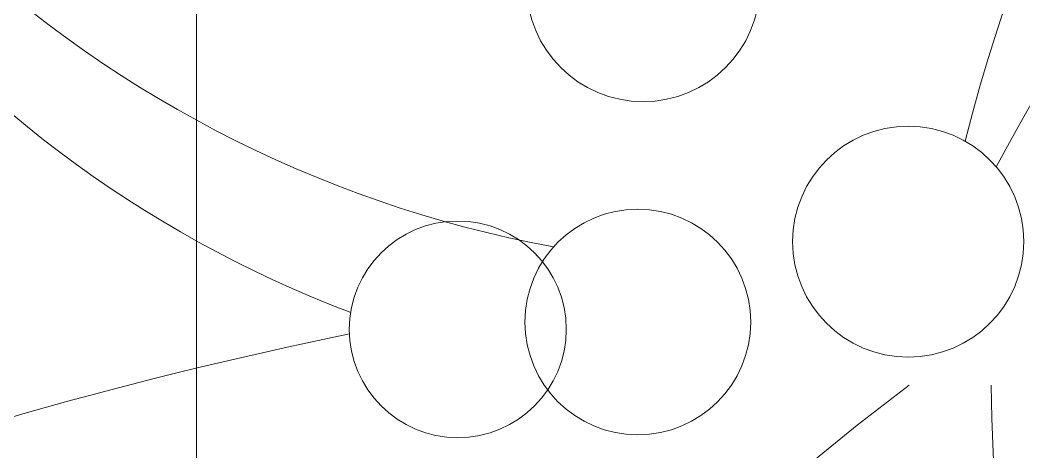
# Model space of a CAD drawing. Header units: millimetres. Extents: x 5359 to 218750, y -16347 to 109893.
# Drawn here: x 100225.4 to 100380.3, y 51680.2 to 51747 of the extents above; entities that cross this region are included whole.
import ezdxf

# ---------------------------------------------------------------- set-up
doc = ezdxf.new("R2010")
doc.units = ezdxf.units.MM
for name, color, linetype, lineweight in [('A-FLOR-PATT', 8, 'Continuous', 9), ('A-WALL', 113, 'Continuous', 9), ('G-IMPT', 8, 'Continuous', 9), ('L-PLNT', 71, 'Continuous', 9)]:
    doc.layers.add(name, color=color, linetype=linetype, lineweight=lineweight)

# ---------------------------------------------------------------- blocks, each defined once
blk = doc.blocks.new('CAY DUA VAN PHAT - CAY DUA VAN PHAT_dwg-2253781-TKCS_MB ĐỊNH VỊ CỔNG-HÀNG RÀO')
at = {"layer": 'G-IMPT'}
for centre, radius in [((672.09, 720.8), 35.68), ((592.84, 638.98), 35.99), ((696.93, 637.33), 34.85), ((699.2, 581.75), 33.48)]:
    blk.add_circle(centre, radius, dxfattribs=at)
for centre, radius, start, end in [((1228.07, 1817.95), 1216.67, 215.97087, 241.57597), ((779.81, 1288.74), 567.56, 199.0692, 255.8486), ((695.3, 1884.13), 1137.9, 271.06337, 304.27673), ((1382.22, 1223.79), 834.25, 217.05305, 261.06763), ((308.23, 679.24), 371.77, 282.004, 349.47), ((354.24, 677.65), 363.4, 274.943, 339.2141), ((2056.69, 827.62), 1384.56, 191.63825, 209.82735)]:
    blk.add_arc(centre, radius, start, end, dxfattribs=at)
blk = doc.blocks.new('CAY DUA VAN PHAT - CAY DUA VAN PHAT_dwg-V330-TKCS_MB ĐỊNH VỊ CỔNG-HÀNG RÀO')
at = {"layer": 'G-IMPT'}
for centre, radius in [((672.09, 720.8), 35.68), ((592.84, 638.98), 35.99), ((696.93, 637.33), 34.85), ((699.2, 581.75), 33.48)]:
    blk.add_circle(centre, radius, dxfattribs=at)
for centre, radius, start, end in [((1228.07, 1817.95), 1216.67, 215.97087, 241.57597), ((779.81, 1288.74), 567.56, 199.0692, 255.8486), ((695.3, 1884.13), 1137.9, 271.06337, 304.27673), ((1382.22, 1223.79), 834.25, 217.05305, 261.06763), ((308.23, 679.24), 371.77, 282.004, 349.47), ((354.24, 677.65), 363.4, 274.943, 339.2141), ((2056.69, 827.62), 1384.56, 191.63825, 209.82735)]:
    blk.add_arc(centre, radius, start, end, dxfattribs=at)
blk = doc.blocks.new('CAY DUA VAN PHAT - CAY DUA VAN PHAT-V332-TKCS_MB ĐỊNH VỊ CỔNG-HÀNG RÀO')
at = {"xscale": 0.5, "yscale": 0.5, "zscale": 0.5}
for name in ['CAY DUA VAN PHAT - CAY DUA VAN PHAT_dwg-2253781-TKCS_MB ĐỊNH VỊ CỔNG-HÀNG RÀO', 'CAY DUA VAN PHAT - CAY DUA VAN PHAT_dwg-V330-TKCS_MB ĐỊNH VỊ CỔNG-HÀNG RÀO']:
    blk.add_blockref(name, (-151.82, -370.52), dxfattribs=at)

msp = doc.modelspace()

# ---------------------------------------------------------------- hatches: boundary and pattern name
at = {"layer": 'A-FLOR-PATT'}
h = msp.add_hatch(dxfattribs=at)
h.set_pattern_fill('FP_14', color=256, style=0, pattern_type=2)
h.set_pattern_definition([(0, (167.64, 11.2), (558.8, 558.8), [83.82, -16.764, 22.352, -16.764, -419.1]), (0, (167.64, 11.2), (558.8, 558.8), [-139.7, 83.82, -335.28]), (0, (139.7, 27.94), (558.8, 558.8), [55.88, -41.91, 83.82, -41.91, -335.28]), (0, (139.7, 27.94), (558.8, 558.8), [-223.52, 55.88, -279.4]), (0, (335.3, 251.46), (558.8, 558.8), [69.85, -27.94, 69.85, -391.16]), (0, (55.9, 363.2), (558.8, 558.8), [27.94, -55.88, 27.94, -447.04]), (90, (111.76, 363.2), (-558.8, 558.8), [50.292, -508.508]), (90, (279.4, 27.94), (-558.8, 558.8), [55.88, -502.92]), (90, (419.1, 251.46), (-558.8, 558.8), [55.88, -502.92]), (45, (352.04, 22.35), (0, 558.7996), [55.88, -734.383]), (135, (206.76, 22.35), (-558.7996, 0), [55.88, -734.383]), (63.435, (335.28, 25.15), (-0.0005, 558.8001), [55.88, -1193.635]), (75.964, (307.34, 27.94), (-0.00237, 558.80038), [55.88, -2248.111]), (75.964, (447.04, 251.46), (-0.00237, 558.80038), [44.704, -2259.287]), (75.964, (122.94, 363.22), (-0.00237, 558.80038), [39.116, -2264.875]), (104.036, (251.46, 27.94), (0.00237, 558.80038), [55.88, -2248.111]), (104.036, (391.16, 251.46), (0.00237, 558.80038), [44.704, -2259.287]), (104.036, (100.58, 363.22), (0.00237, 558.80038), [39.116, -2264.875]), (116.565, (223.52, 25.15), (0.0005, 558.8001), [55.88, -1193.634])])
h.paths.add_polyline_path([(100452.64, 50557.93), (100452.64, 53311.94), (100652.64, 53311.94), (100652.64, 55286.31), (100252.56, 55286.31), (100252.56, 50557.93)])

# ---------------------------------------------------------------- linework, layer by layer
at = {"layer": 'A-WALL'}
msp.add_line((100252.56, 55286.31), (100252.56, 50657.93), dxfattribs=at)

# ---------------------------------------------------------------- block references
at = {"layer": 'L-PLNT', "rotation": 269.9999999999997}
msp.add_blockref('CAY DUA VAN PHAT - CAY DUA VAN PHAT-V332-TKCS_MB ĐỊNH VỊ CỔNG-HÀNG RÀO', (100372.56, 51896.94), dxfattribs=at)

doc.saveas('drawing.dxf')
